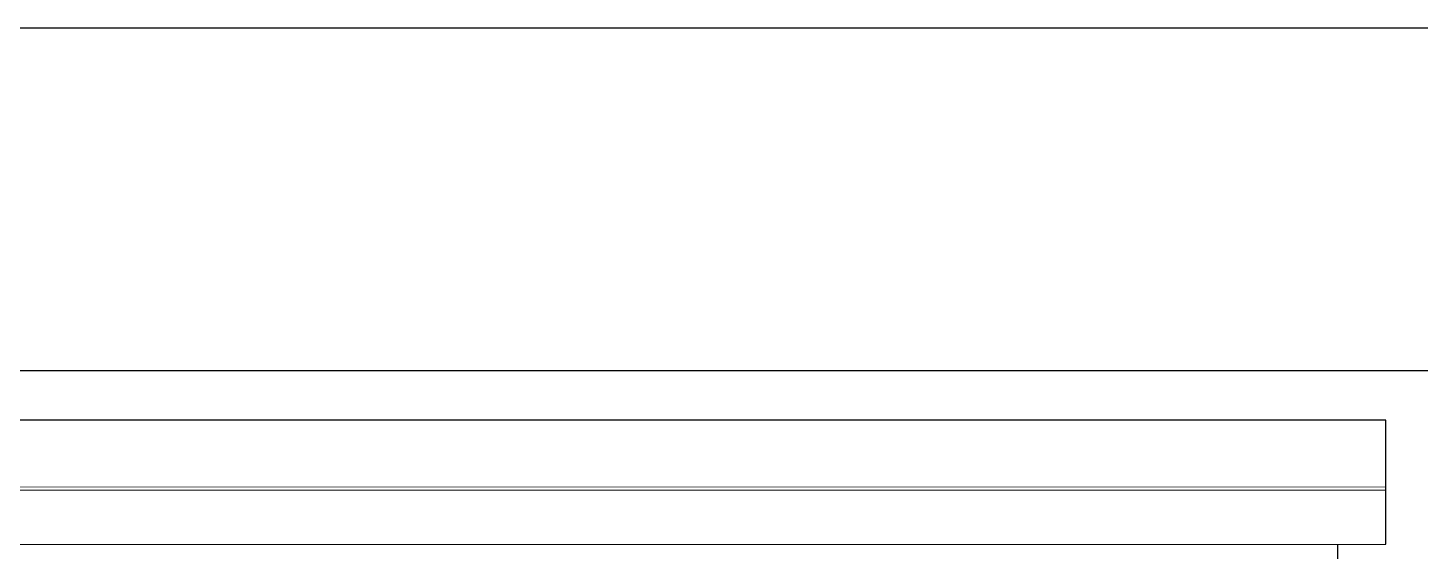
# Model space of a CAD drawing. Header units: millimetres. Extents: x 55614 to 110757, y -66981 to -47484.
# Drawn here: x 77876 to 78485, y -54467 to -54238 of the extents above; entities that cross this region are included whole.
import ezdxf

# ---------------------------------------------------------------- set-up
doc = ezdxf.new("R2010")
doc.units = ezdxf.units.MM
doc.layers.get('0').update_dxf_attribs({"lineweight": 15})
doc.layers.add('4212-98011_2_2_0', color=7, linetype='Continuous')
doc.layers.add('4212-Y040801_1_1_0', color=7, linetype='Continuous')
doc.layers.add('THICK', color=7, linetype='Continuous', lineweight=0)

# ---------------------------------------------------------------- blocks, each defined once
blk = doc.blocks.new('RU67I6756')
at = {"color": 0, "linetype": 'Continuous'}
for p, q in [((25170.73, 16697.8), (24315.73, 16697.7)), ((25170.73, 16696.4), (24315.73, 16696.3))]:
    blk.add_line(p, q, dxfattribs=at)
at = {"layer": '4212-98011_2_2_0', "color": 0, "linetype": 'Continuous'}
blk.add_line((25149.73, 16665.67), (25149.73, 16672.75), dxfattribs=at)
at = {"layer": '4212-Y040801_1_1_0', "color": 0, "linetype": 'Continuous'}
for p, q in [((25170.72, 16727.04), (24315.72, 16726.94)), ((25170.73, 16672.76), (25170.72, 16727.04)), ((24315.73, 16672.66), (25170.73, 16672.76))]:
    blk.add_line(p, q, dxfattribs=at)

msp = doc.modelspace()

# ---------------------------------------------------------------- linework, layer by layer
at = {"layer": 'THICK', "lineweight": -3}
msp.add_lwpolyline([(73855.372, -54388.185), (73855.372, -54325.185), (73816.372, -54325.185), (73816.372, -54238.185), (79518.372, -54238.185), (79518.372, -54325.185), (79542.372, -54325.185), (79542.372, -54388.185)], close=True, dxfattribs=at)

# ---------------------------------------------------------------- block references
msp.add_blockref('RU67I6756', (53299.141, -71136.859), dxfattribs=at)

doc.saveas('drawing.dxf')
